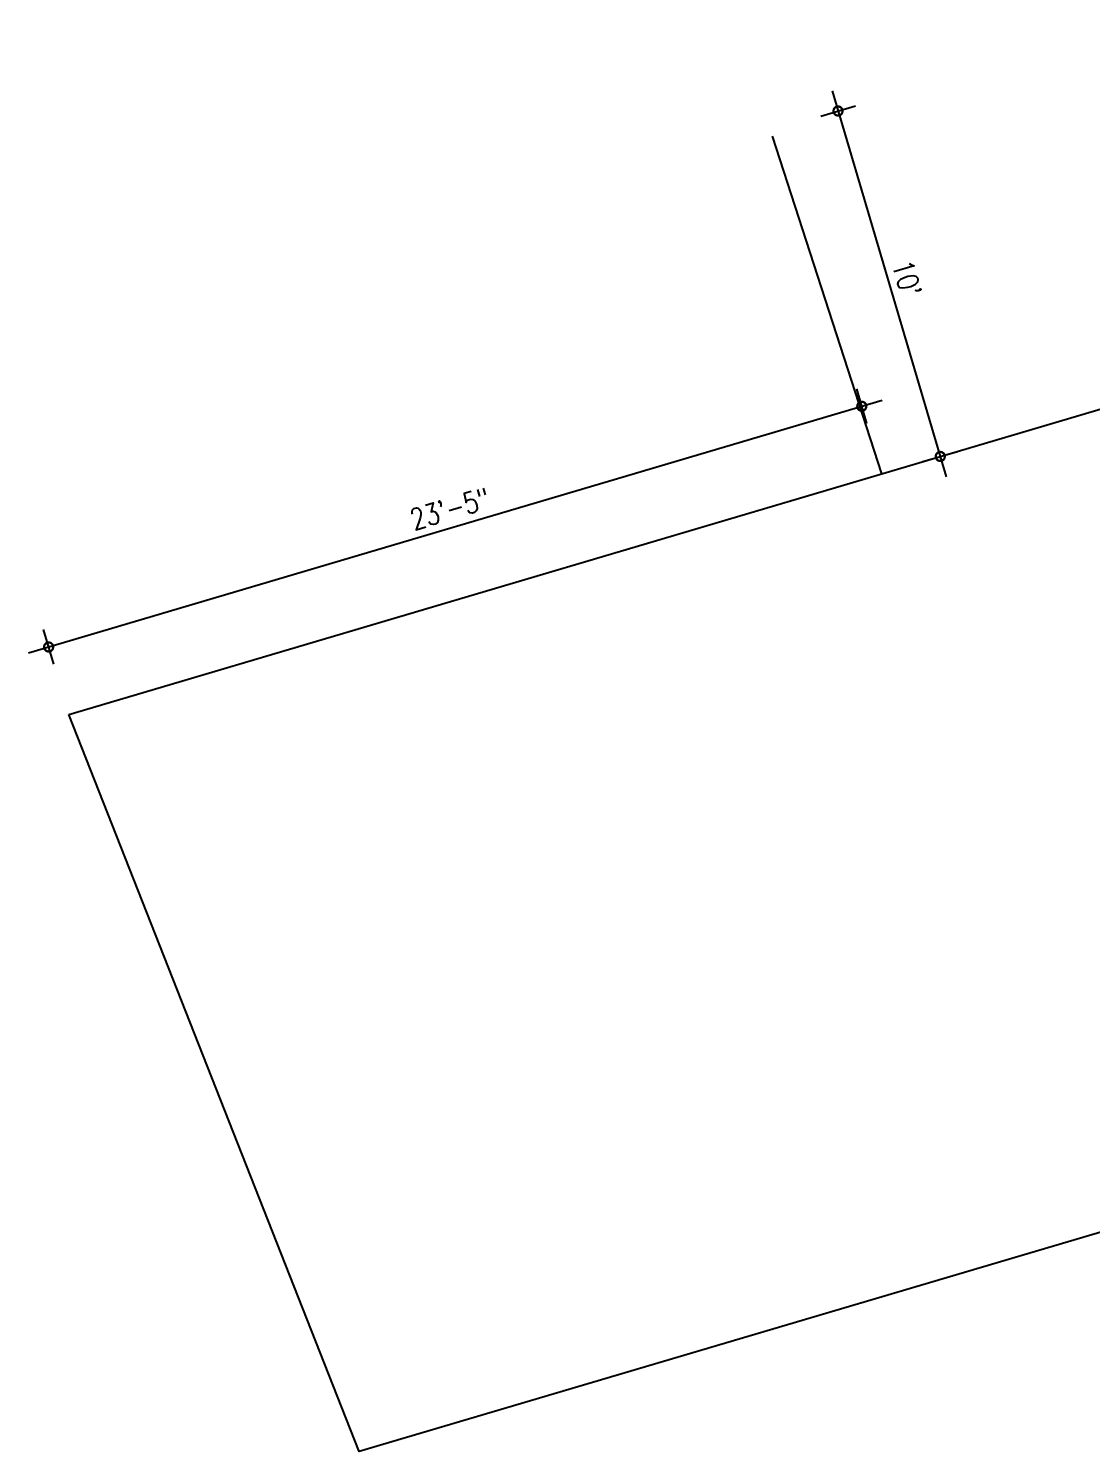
# Model space of a CAD drawing. Header units: inches. Extents: x 392906 to 410488, y -52747 to -40742.
# Drawn here: x 393540.1 to 393893, y -49685.4 to -49213.1 of the extents above; entities that cross this region are included whole.
import ezdxf

# ---------------------------------------------------------------- set-up
doc = ezdxf.new("R2010")
doc.units = ezdxf.units.IN
doc.header["$LTSCALE"] = 2
doc.header["$MEASUREMENT"] = 0
doc.header["$PDMODE"] = 34
doc.layers.get('0').update_dxf_attribs({"linetype": 'CONTINUOUS'})
doc.layers.get('DEFPOINTS').update_dxf_attribs({"color": 141, "linetype": 'CONTINUOUS'})
doc.styles.add('ROMANS', font='Romans.shx', dxfattribs={"width": 0.8})
doc.dimstyles.new('8 SCALE', dxfattribs={"dimscale": 0, "dimtxt": 7, "dimasz": 6, "dimexe": 6, "dimexo": 2, "dimgap": 2, "dimtad": 1, "dimdec": 0, "dimzin": 0, "dimdsep": 46, "dimlunit": 4, "dimtxsty": 'ROMANS', "dimblk": 'DOTSMALL', "dimcen": 0, "dimdle": 7, "dimclrd": 8, "dimclre": 8, "dimclrt": 3, "dimadec": 0, "dimazin": 0, "dimtfac": 1, "dimtdec": 0, "dimtofl": 0, "dimtmove": 2, "dimatfit": 3, "dimfxl": 6, "dimfxlon": 1, "dimtolj": 1, "dimtzin": 0, "dimarcsym": 0})

# ---------------------------------------------------------------- blocks, each defined once
blk = doc.blocks.new('_DOTSMALL')
at = {"color": 0, "linetype": 'ByBlock', "const_width": 0.5}
blk.add_lwpolyline([(-0.0625, 0, 1), (0.0625, 0, 1)], format="xyb", close=True, dxfattribs=at)
blk = doc.blocks.new('*D521')
at = {"color": 8, "lineweight": -2, "ltscale": 0.5, "transparency": 16777216}
for p, q in [((393806.86, -49233.79), (393844.78, -49361.87)), ((393803.1, -49242.21), (393814.6, -49238.8)), ((393837.04, -49356.86), (393848.54, -49353.46))]:
    blk.add_line(p, q, dxfattribs=at)
at = {"layer": 'DEFPOINTS', "color": 0, "ltscale": 0.5, "transparency": 16777216}
for p in [(393789.43, -49246.25), (393842.79, -49355.16), (393823.38, -49360.91)]:
    blk.add_point(p, dxfattribs=at)
at = {"color": 8, "lineweight": -2, "ltscale": 0.5, "transparency": 16777216, "xscale": 6, "yscale": 6, "zscale": 6}
for p, rotation in [((393808.85, -49240.51), 106.4899651451637), ((393842.79, -49355.16), 286.4899651451636)]:
    blk.add_blockref('_DOTSMALL', p, dxfattribs=dict(at, rotation=rotation))
at = {"color": 3, "ltscale": 0.5, "transparency": 16777216, "insert": (393831.73, -49296.08), "char_height": 7, "attachment_point": 5, "rotation": 286.49, "style": 'ROMANS'}
blk.add_mtext("\\A1;10'", dxfattribs=at)
blk = doc.blocks.new('*D522')
at = {"color": 8, "lineweight": -2, "ltscale": 0.5, "transparency": 16777216}
for p, q in [((393540.13, -49420.38), (393823.45, -49336.51)), ((393818.44, -49344.25), (393815.04, -49332.74)), ((393548.55, -49424.14), (393545.14, -49412.64))]:
    blk.add_line(p, q, dxfattribs=at)
at = {"layer": 'DEFPOINTS', "color": 0, "ltscale": 0.5, "transparency": 16777216}
for p in [(393816.74, -49338.5), (393823.38, -49360.91), (393553.48, -49440.8)]:
    blk.add_point(p, dxfattribs=at)
at = {"color": 8, "lineweight": -2, "ltscale": 0.5, "transparency": 16777216, "xscale": 6, "yscale": 6, "zscale": 6}
for p, rotation in [((393816.74, -49338.5), 16.48996514516711), ((393546.84, -49418.39), 196.4899651451671)]:
    blk.add_blockref('_DOTSMALL', p, dxfattribs=dict(at, rotation=rotation))
at = {"color": 3, "ltscale": 0.5, "transparency": 16777216, "insert": (393680.04, -49372.53), "char_height": 7, "attachment_point": 5, "rotation": 16.49, "style": 'ROMANS'}
blk.add_mtext('\\A1;23\'-5"', dxfattribs=at)

msp = doc.modelspace()

# ---------------------------------------------------------------- linework, layer by layer
at = {"ltscale": 0.5}
msp.add_line((393823.38, -49360.91), (393787.06, -49248.83), dxfattribs=at)
msp.add_lwpolyline([(393553.48, -49440.8), (394322.66, -49213.11), (394322.66, -49486.44), (393649.91, -49685.42)], close=True, dxfattribs=at)

# ---------------------------------------------------------------- dimensions: what is measured, and where the dimension line sits
for p1, distance, picture, middle in [((393789.43, -49246.25), 20.25, '*D521', (393831.73, -49296.08)), ((393553.48, -49440.8), 23.37, '*D522', (393680.04, -49372.53))]:
    dim = msp.add_aligned_dim(p1=p1, p2=(393823.38, -49360.91), distance=distance, dimstyle='8 SCALE', override={"dimscale": 1}, dxfattribs=at)
    dim.commit()
    dim.dimension.update_dxf_attribs({"geometry": picture, "text_midpoint": middle})

doc.saveas('drawing.dxf')
